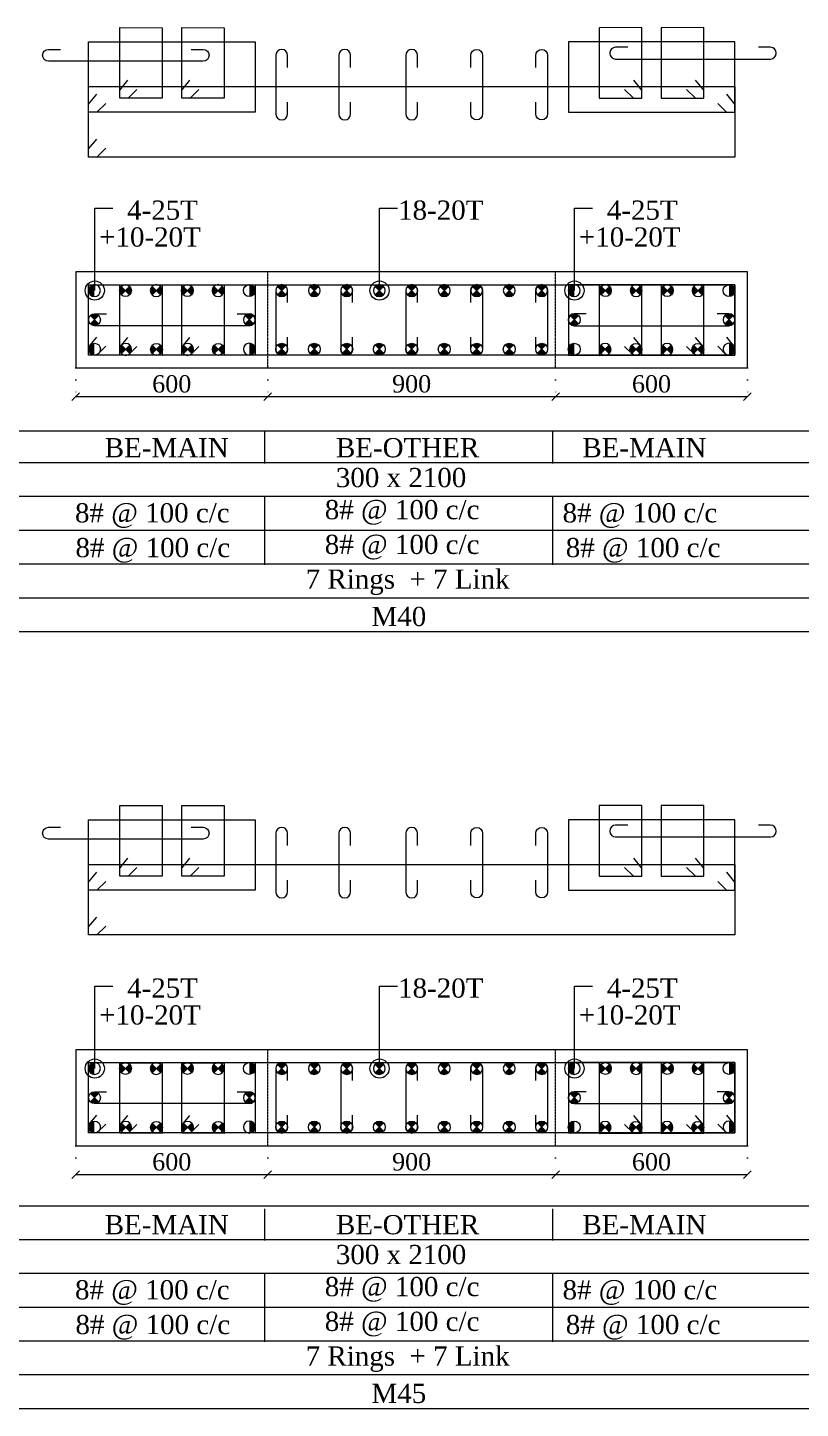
# Model space of a CAD drawing. Header units: millimetres. Extents: x 303 to 27724, y 300 to 68956.
# Drawn here: x 2561 to 4978, y 34963 to 39278 of the extents above; entities that cross this region are included whole.
import ezdxf

# ---------------------------------------------------------------- set-up
doc = ezdxf.new("R2010")
doc.units = ezdxf.units.MM
doc.linetypes.add('( Hidden )', pattern=[0.375, 0.25, -0.125])
doc.linetypes.add('DOT2', pattern=[0.125, 0, -0.125])
doc.layers.get('Defpoints').update_dxf_attribs({"lineweight": 0})
for name, color, linetype, lineweight in [('S-COL. STEEL DIA', 1, 'Continuous', 9), ('S-DIM FOOTING', 7, 'Continuous', 0), ('S-SECTION', 5, 'Continuous', 0), ('S-SECTION MARK', 7, 'Continuous', 0), ('S-SHEET', 7, 'Continuous', 0), ('S-STEEL', 1, 'Continuous', 9), ('S-STEEL-1', 1, 'Continuous', 0), ('S-STEEL-1 C.S.', 106, 'Continuous', 0), ('S-TEXT', 7, 'Continuous', 0)]:
    doc.layers.add(name, color=color, linetype=linetype, lineweight=lineweight)
doc.styles.add('AR', font='ARIALUNI.TTF', dxfattribs={"width": 0.8})
doc.styles.add('S-ROMANS', font='times.ttf')
doc.styles.add('TEXT', font='times.ttf')
doc.dimstyles.new('100', dxfattribs={"dimtxt": 180, "dimasz": 80, "dimexe": 0.18, "dimexo": 0.0625, "dimgap": 1, "dimtad": 1, "dimdec": 0, "dimzin": 0, "dimdsep": 46, "dimtxsty": 'AR', "dimblk": 'DOT', "dimcen": 0.09, "dimse1": 1, "dimse2": 1, "dimclrd": 50, "dimclrt": 256, "dimadec": 0, "dimazin": 0, "dimtfac": 1, "dimtdec": 0, "dimtix": 1, "dimtofl": 0, "dimtmove": 2, "dimatfit": 0, "dimfxl": 1, "dimtolj": 1, "dimtzin": 0, "dimlwd": -1, "dimarcsym": 0})
doc.dimstyles.new('SETU', dxfattribs={"dimtxt": 230, "dimasz": 0.2, "dimexe": 0.1, "dimexo": 0.1, "dimgap": 0.05, "dimtad": 1, "dimdec": 0, "dimzin": 0, "dimdsep": 46, "dimtxsty": 'TEXT', "dimblk": 'OBLIQUE', "dimcen": 0.09, "dimdle": 0.1, "dimclrd": 4, "dimclre": 256, "dimclrt": 256, "dimadec": 1, "dimazin": 0, "dimtfac": 1, "dimtdec": 0, "dimtix": 1, "dimtofl": 0, "dimtmove": 2, "dimatfit": 0, "dimfxl": 1, "dimtolj": 1, "dimtzin": 0, "dimlwd": -1, "dimlwe": -1, "dimarcsym": 1})

# ---------------------------------------------------------------- blocks, each defined once
blk = doc.blocks.new('_Oblique')
at = {"color": 0, "linetype": 'ByBlock', "lineweight": -2}
blk.add_line((-0.5, -0.5), (0.5, 0.5), dxfattribs=at)
blk = doc.blocks.new('*D1689')
at = {"layer": 'Defpoints', "color": 0}
for p in [(2711.9, 35783.8), (3311.9, 35783.8), (3311.9, 35694)]:
    blk.add_point(p, dxfattribs=at)
at = {"layer": 'S-DIM FOOTING', "linetype": 'DOT2', "ltscale": 300}
for p, q in [((2711.9, 35783.7), (2711.9, 35693.9)), ((3311.9, 35783.7), (3311.9, 35693.9))]:
    blk.add_line(p, q, dxfattribs=at)
at = {"layer": 'S-DIM FOOTING', "ltscale": 300}
blk.add_line((2711.8, 35694), (3312, 35694), dxfattribs=at)
at = {"layer": 'S-DIM FOOTING', "linetype": 'ByBlock', "xscale": 24, "yscale": 24, "zscale": 24, "rotation": 180}
blk.add_blockref('_Oblique', (2711.9, 35694), dxfattribs=at)
at = {"layer": 'S-DIM FOOTING', "linetype": 'ByBlock', "xscale": 24, "yscale": 24, "zscale": 24}
blk.add_blockref('_Oblique', (3311.9, 35694), dxfattribs=at)
at = {"layer": 'S-DIM FOOTING', "insert": (3011.9, 35733.4), "char_height": 54, "attachment_point": 5, "style": 'TEXT'}
blk.add_mtext('\\A1;600', dxfattribs=at)
blk = doc.blocks.new('*D1690')
at = {"layer": 'Defpoints', "color": 0}
for p in [(3311.9, 35783.8), (4211.9, 35783.8), (4211.9, 35694)]:
    blk.add_point(p, dxfattribs=at)
at = {"layer": 'S-DIM FOOTING', "linetype": 'DOT2', "ltscale": 300}
for p, q in [((3311.9, 35783.7), (3311.9, 35693.9)), ((4211.9, 35783.7), (4211.9, 35693.9))]:
    blk.add_line(p, q, dxfattribs=at)
at = {"layer": 'S-DIM FOOTING', "ltscale": 300}
blk.add_line((3311.8, 35694), (4212, 35694), dxfattribs=at)
at = {"layer": 'S-DIM FOOTING', "linetype": 'ByBlock', "xscale": 24, "yscale": 24, "zscale": 24, "rotation": 180}
blk.add_blockref('_Oblique', (3311.9, 35694), dxfattribs=at)
at = {"layer": 'S-DIM FOOTING', "linetype": 'ByBlock', "xscale": 24, "yscale": 24, "zscale": 24}
blk.add_blockref('_Oblique', (4211.9, 35694), dxfattribs=at)
at = {"layer": 'S-DIM FOOTING', "insert": (3761.9, 35733.5), "char_height": 54, "attachment_point": 5, "style": 'TEXT'}
blk.add_mtext('\\A1;900', dxfattribs=at)
blk = doc.blocks.new('*D1691')
at = {"layer": 'Defpoints', "color": 0}
for p in [(4211.9, 35783.8), (4811.9, 35783.8), (4811.9, 35694)]:
    blk.add_point(p, dxfattribs=at)
at = {"layer": 'S-DIM FOOTING', "linetype": 'DOT2', "ltscale": 300}
for p, q in [((4211.9, 35783.7), (4211.9, 35693.9)), ((4811.9, 35783.7), (4811.9, 35693.9))]:
    blk.add_line(p, q, dxfattribs=at)
at = {"layer": 'S-DIM FOOTING', "ltscale": 300}
blk.add_line((4211.8, 35694), (4812, 35694), dxfattribs=at)
at = {"layer": 'S-DIM FOOTING', "linetype": 'ByBlock', "xscale": 24, "yscale": 24, "zscale": 24, "rotation": 180}
blk.add_blockref('_Oblique', (4211.9, 35694), dxfattribs=at)
at = {"layer": 'S-DIM FOOTING', "linetype": 'ByBlock', "xscale": 24, "yscale": 24, "zscale": 24}
blk.add_blockref('_Oblique', (4811.9, 35694), dxfattribs=at)
at = {"layer": 'S-DIM FOOTING', "insert": (4511.9, 35733.4), "char_height": 54, "attachment_point": 5, "style": 'TEXT'}
blk.add_mtext('\\A1;600', dxfattribs=at)
blk = doc.blocks.new('*U17')
at = {"layer": 'S-COL. STEEL DIA'}
h = blk.add_hatch(color=256, dxfattribs=at)
h.dxf.hatch_style = 1
h.paths.add_polyline_path([(0, 18.5, 0.414214), (-18.5, 0, 0.414214), (0, -18.5)])
at = {"layer": 'S-COL. STEEL DIA', "lineweight": 5}
blk.add_circle((0, 0), 18.5, dxfattribs=at)
blk = doc.blocks.new('*U18')
at = {"layer": 'S-COL. STEEL DIA'}
h = blk.add_hatch(color=256, dxfattribs=at)
h.dxf.hatch_style = 1
h.paths.add_polyline_path([(0, 0), (0, -18.5, 0.198912), (13, -13)])
h.paths.add_polyline_path([(0, 0), (-13, -13, 0.198912), (0, -18.5)])
h.paths.add_polyline_path([(0, 18.5, 0.198912), (-13, 13), (0, 0)])
h.paths.add_polyline_path([(13, 13, 0.198912), (0, 18.5), (0, 0)])
at = {"layer": 'S-COL. STEEL DIA', "lineweight": 5}
for p, q in [((-13, 13), (13, -13)), ((13, 13), (-13, -13))]:
    blk.add_line(p, q, dxfattribs=at)
blk.add_circle((0, 0), 18.5, dxfattribs=at)
blk = doc.blocks.new('_Dot')
at = {"linetype": 'ByBlock', "lineweight": -2}
blk.add_line((-0.5, 0), (-1, 0), dxfattribs=at)
at = {"linetype": 'ByBlock', "const_width": 0.5}
blk.add_lwpolyline([(-0.25, 0, 1), (0.25, 0, 1)], format="xyb", close=True, dxfattribs=at)
blk = doc.blocks.new('*D1929')
at = {"layer": 'Defpoints', "color": 0}
for p in [(2711.9, 38215), (3311.9, 38215), (3311.9, 38125.2)]:
    blk.add_point(p, dxfattribs=at)
at = {"layer": 'S-DIM FOOTING', "linetype": 'DOT2', "ltscale": 300}
for p, q in [((2711.9, 38214.9), (2711.9, 38125.1)), ((3311.9, 38214.9), (3311.9, 38125.1))]:
    blk.add_line(p, q, dxfattribs=at)
at = {"layer": 'S-DIM FOOTING', "ltscale": 300}
blk.add_line((2711.8, 38125.2), (3312, 38125.2), dxfattribs=at)
at = {"layer": 'S-DIM FOOTING', "linetype": 'ByBlock', "xscale": 24, "yscale": 24, "zscale": 24, "rotation": 180}
blk.add_blockref('_Oblique', (2711.9, 38125.2), dxfattribs=at)
at = {"layer": 'S-DIM FOOTING', "linetype": 'ByBlock', "xscale": 24, "yscale": 24, "zscale": 24}
blk.add_blockref('_Oblique', (3311.9, 38125.2), dxfattribs=at)
at = {"layer": 'S-DIM FOOTING', "insert": (3011.9, 38164.6), "char_height": 54, "attachment_point": 5, "style": 'TEXT'}
blk.add_mtext('\\A1;600', dxfattribs=at)
blk = doc.blocks.new('*D1930')
at = {"layer": 'Defpoints', "color": 0}
for p in [(3311.9, 38215), (4211.9, 38215), (4211.9, 38125.2)]:
    blk.add_point(p, dxfattribs=at)
at = {"layer": 'S-DIM FOOTING', "linetype": 'DOT2', "ltscale": 300}
for p, q in [((3311.9, 38214.9), (3311.9, 38125.1)), ((4211.9, 38214.9), (4211.9, 38125.1))]:
    blk.add_line(p, q, dxfattribs=at)
at = {"layer": 'S-DIM FOOTING', "ltscale": 300}
blk.add_line((3311.8, 38125.2), (4212, 38125.2), dxfattribs=at)
at = {"layer": 'S-DIM FOOTING', "linetype": 'ByBlock', "xscale": 24, "yscale": 24, "zscale": 24, "rotation": 180}
blk.add_blockref('_Oblique', (3311.9, 38125.2), dxfattribs=at)
at = {"layer": 'S-DIM FOOTING', "linetype": 'ByBlock', "xscale": 24, "yscale": 24, "zscale": 24}
blk.add_blockref('_Oblique', (4211.9, 38125.2), dxfattribs=at)
at = {"layer": 'S-DIM FOOTING', "insert": (3761.9, 38164.7), "char_height": 54, "attachment_point": 5, "style": 'TEXT'}
blk.add_mtext('\\A1;900', dxfattribs=at)
blk = doc.blocks.new('*D1931')
at = {"layer": 'Defpoints', "color": 0}
for p in [(4211.9, 38215), (4811.9, 38215), (4811.9, 38125.2)]:
    blk.add_point(p, dxfattribs=at)
at = {"layer": 'S-DIM FOOTING', "linetype": 'DOT2', "ltscale": 300}
for p, q in [((4211.9, 38214.9), (4211.9, 38125.1)), ((4811.9, 38214.9), (4811.9, 38125.1))]:
    blk.add_line(p, q, dxfattribs=at)
at = {"layer": 'S-DIM FOOTING', "ltscale": 300}
blk.add_line((4211.8, 38125.2), (4812, 38125.2), dxfattribs=at)
at = {"layer": 'S-DIM FOOTING', "linetype": 'ByBlock', "xscale": 24, "yscale": 24, "zscale": 24, "rotation": 180}
blk.add_blockref('_Oblique', (4211.9, 38125.2), dxfattribs=at)
at = {"layer": 'S-DIM FOOTING', "linetype": 'ByBlock', "xscale": 24, "yscale": 24, "zscale": 24}
blk.add_blockref('_Oblique', (4811.9, 38125.2), dxfattribs=at)
at = {"layer": 'S-DIM FOOTING', "insert": (4511.9, 38164.6), "char_height": 54, "attachment_point": 5, "style": 'TEXT'}
blk.add_mtext('\\A1;600', dxfattribs=at)

msp = doc.modelspace()

# ---------------------------------------------------------------- linework, layer by layer
at = {"layer": 'S-SECTION'}
for points, elevation in [([(4811.9, 38215), (4811.9, 38515), (2711.9, 38515), (2711.9, 38215)], 7.9), ([(4811.9, 35783.8), (4811.9, 36083.8), (2711.9, 36083.8), (2711.9, 35783.8)], -0.3)]:
    msp.add_lwpolyline(points, close=True, dxfattribs=dict(at, elevation=elevation))
at = {"layer": 'S-SHEET'}
for p, q in [((303, 38018.4, 7), (27724.1, 38018.4, 7)), ((3302.2, 38015.3, -1.2), (3302.2, 37915.7, -1.2)), ((4202.2, 38015.3, -1.2), (4202.2, 37915.7, -1.2)), ((303, 37918.9, -1), (27724.1, 37918.9, -1)), ((303, 37813.6, -1), (27724.1, 37813.6, -1)), ((303, 37813.6, -1), (27724.1, 37813.6, -1)), ((3302.2, 37810.5, -1.2), (3302.2, 37599.2, -1.2)), ((4202.2, 37810.5, -1.2), (4202.2, 37599.2, -1.2)), ((303, 37707.9, -1), (27724.1, 37707.9, -1)), ((303, 37602.3, -1), (27724.1, 37602.3, -1)), ((303, 37496.8, -1), (27724.1, 37496.8, -1)), ((303, 35596, -1.3), (27724.1, 35596, -1.3)), ((3302.2, 35587.2, -1.2), (3302.2, 35487.7, -1.2)), ((4202.2, 35587.2, -1.2), (4202.2, 35487.7, -1.2)), ((303, 35490.8, -1), (27724.1, 35490.8, -1)), ((303, 35385.6, -1), (27724.1, 35385.6, -1)), ((303, 35385.6, -1), (27724.1, 35385.6, -1)), ((3302.2, 35382.5, -1.2), (3302.2, 35171.1, -1.2)), ((4202.2, 35382.5, -1.2), (4202.2, 35171.1, -1.2)), ((303, 35279.8, -1), (27724.1, 35279.8, -1)), ((303, 35174.3, -1), (27724.1, 35174.3, -1)), ((303, 35068.8, -1), (27724.1, 35068.8, -1))]:
    msp.add_line(p, q, dxfattribs=at)
at = {"layer": 'S-SHEET', "color": 0}
for p, q in [((303, 37391.3, -1), (27724.1, 37391.3, -1)), ((303, 34963.3, -1), (27724.1, 34963.3, -1))]:
    msp.add_line(p, q, dxfattribs=at)
at = {"layer": 'S-STEEL', "color": 3}
for points, elevation in [([(3072.5, 39210.5), (3110.2, 39210.5, -1), (3110.2, 39173.6), (2626.3, 39173.6, -1), (2626.3, 39210.5), (2663.6, 39210.5)], 7.2), ([(3374.3, 39153.9), (3374.3, 39191.6, 1), (3337.4, 39191.6), (3337.4, 39008.5, 1), (3374.3, 39008.5), (3374.3, 39045.7)], 7.6), ([(3571.1, 39153.9), (3571.1, 39191.6, 1), (3534.2, 39191.6), (3534.2, 39008.5, 1), (3571.1, 39008.5), (3571.1, 39045.7)], 7.6), ([(3780.7, 39153.9), (3780.7, 39191.6, 1), (3743.8, 39191.6), (3743.8, 39008.5, 1), (3780.7, 39008.5), (3780.7, 39045.7)], 7.6), ([(3947.1, 39153.9), (3947.1, 39191.6, -1), (3984, 39191.6), (3984, 39008.5, -1), (3947.1, 39008.5), (3947.1, 39045.7)], 7.6), ([(4150.3, 39153.9), (4150.3, 39191.6, -1), (4187.2, 39191.6), (4187.2, 39008.5, -1), (4150.3, 39008.5), (4150.3, 39045.7)], 7.6), ([(4437.6, 39217.1), (4399.8, 39217.1, 1), (4399.8, 39180.2), (4883.7, 39180.2, 1), (4883.7, 39217.1), (4846.5, 39217.1)], 7.6), ([(3374.3, 38418.9), (3374.3, 38456.6, 1), (3337.4, 38456.6), (3337.4, 38273.5, 1), (3374.3, 38273.5), (3374.3, 38310.7)], 7.6), ([(3577.5, 38418.9), (3577.5, 38456.6, 1), (3540.6, 38456.6), (3540.6, 38273.5, 1), (3577.5, 38273.5), (3577.5, 38310.7)], 7.6), ([(3780.7, 38418.9), (3780.7, 38456.6, 1), (3743.8, 38456.6), (3743.8, 38273.5, 1), (3780.7, 38273.5), (3780.7, 38310.7)], 7.6), ([(3947.1, 38418.9), (3947.1, 38456.6, -1), (3984, 38456.6), (3984, 38273.5, -1), (3947.1, 38273.5), (3947.1, 38310.7)], 7.6), ([(4150.3, 38418.9), (4150.3, 38456.6, -1), (4187.2, 38456.6), (4187.2, 38273.5, -1), (4150.3, 38273.5), (4150.3, 38310.7)], 7.6), ([(3216.5, 38383.8), (3254.2, 38383.8, -1), (3254.2, 38346.9), (2770.3, 38346.9, -1), (2770.3, 38383.8), (2807.6, 38383.8)], 7.6), ([(4308.1, 38383.8), (4270.4, 38383.8, 1), (4270.4, 38346.9), (4754.2, 38346.9, 1), (4754.2, 38383.8), (4717, 38383.8)], 7.6), ([(3072.5, 36779.3), (3110.2, 36779.3, -1), (3110.2, 36742.4), (2626.3, 36742.4, -1), (2626.3, 36779.3), (2663.6, 36779.3)], -1), ([(3374.3, 36722.7), (3374.3, 36760.4, 1), (3337.4, 36760.4), (3337.4, 36577.3, 1), (3374.3, 36577.3), (3374.3, 36614.5)], -0.7), ([(3571.1, 36722.7), (3571.1, 36760.4, 1), (3534.2, 36760.4), (3534.2, 36577.3, 1), (3571.1, 36577.3), (3571.1, 36614.5)], -0.7), ([(3780.7, 36722.7), (3780.7, 36760.4, 1), (3743.8, 36760.4), (3743.8, 36577.3, 1), (3780.7, 36577.3), (3780.7, 36614.5)], -0.7), ([(3947.1, 36722.7), (3947.1, 36760.4, -1), (3984, 36760.4), (3984, 36577.3, -1), (3947.1, 36577.3), (3947.1, 36614.5)], -0.7), ([(4150.3, 36722.7), (4150.3, 36760.4, -1), (4187.2, 36760.4), (4187.2, 36577.3, -1), (4150.3, 36577.3), (4150.3, 36614.5)], -0.7), ([(4437.6, 36785.9), (4399.8, 36785.9, 1), (4399.8, 36749), (4883.7, 36749, 1), (4883.7, 36785.9), (4846.5, 36785.9)], -0.7), ([(3374.3, 35987.7), (3374.3, 36025.4, 1), (3337.4, 36025.4), (3337.4, 35842.3, 1), (3374.3, 35842.3), (3374.3, 35879.5)], -0.7), ([(3577.5, 35987.7), (3577.5, 36025.4, 1), (3540.6, 36025.4), (3540.6, 35842.3, 1), (3577.5, 35842.3), (3577.5, 35879.5)], -0.7), ([(3780.7, 35987.7), (3780.7, 36025.4, 1), (3743.8, 36025.4), (3743.8, 35842.3, 1), (3780.7, 35842.3), (3780.7, 35879.5)], -0.7), ([(3947.1, 35987.7), (3947.1, 36025.4, -1), (3984, 36025.4), (3984, 35842.3, -1), (3947.1, 35842.3), (3947.1, 35879.5)], -0.7), ([(4150.3, 35987.7), (4150.3, 36025.4, -1), (4187.2, 36025.4), (4187.2, 35842.3, -1), (4150.3, 35842.3), (4150.3, 35879.5)], -0.7), ([(3216.5, 35952.6), (3254.2, 35952.6, -1), (3254.2, 35915.7), (2770.3, 35915.7, -1), (2770.3, 35952.6), (2807.6, 35952.6)], -0.7), ([(4308.1, 35952.6), (4270.4, 35952.6, 1), (4270.4, 35915.7), (4754.2, 35915.7, 1), (4754.2, 35952.6), (4717, 35952.6)], -0.7)]:
    msp.add_lwpolyline(points, format="xyb", dxfattribs=dict(at, elevation=elevation))
at = {"layer": 'S-STEEL', "color": 1}
for points, elevation in [([(2805.4, 38901.4), (2777.9, 38874), (2751.9, 38874), (2751.9, 39094), (4772.7, 39094), (4772.7, 38874), (2751.9, 38874), (2751.9, 38899.1), (2777.1, 38929.9)], 7.9), ([(2805.4, 38282.4), (2777.9, 38255), (2751.9, 38255), (2751.9, 38475), (4772.7, 38475), (4772.7, 38255), (2751.9, 38255), (2751.9, 38280.1), (2777.1, 38310.9)], 7.9), ([(2805.4, 36470.2), (2777.9, 36442.9), (2751.9, 36442.9), (2751.9, 36662.9), (4772.7, 36662.9), (4772.7, 36442.9), (2751.9, 36442.9), (2751.9, 36467.9), (2777.1, 36498.7)], -0.3), ([(2805.4, 35851.2), (2777.9, 35823.9), (2751.9, 35823.9), (2751.9, 36043.9), (4772.7, 36043.9), (4772.7, 35823.9), (2751.9, 35823.9), (2751.9, 35848.9), (2777.1, 35879.7)], -0.3)]:
    msp.add_lwpolyline(points, dxfattribs=dict(at, elevation=elevation))
at = {"layer": 'S-STEEL-1', "color": 41}
for points, elevation in [([(2903, 39085.2), (2875.5, 39057.8), (2849.4, 39057.8), (2849.5, 39278.4), (2982.2, 39278.1), (2982.2, 39057.6), (2849.4, 39057.8), (2849.4, 39082.9), (2874.6, 39113.7)], 7.6), ([(3096.6, 39085.2), (3069, 39057.8), (3043, 39057.8), (3043, 39278.4), (3175.8, 39278.1), (3175.8, 39057.6), (3043, 39057.8), (3043, 39082.9), (3068.2, 39113.7)], 7.6), ([(4428, 39085.2), (4455.6, 39057.8), (4481.6, 39057.8), (4481.6, 39278.4), (4348.8, 39278.1), (4348.8, 39057.6), (4481.6, 39057.8), (4481.6, 39082.9), (4456.4, 39113.7)], 7.6), ([(4621.6, 39085.2), (4649.1, 39057.8), (4675.1, 39057.8), (4675.1, 39278.4), (4542.4, 39278.1), (4542.4, 39057.6), (4675.1, 39057.8), (4675.1, 39082.9), (4649.9, 39113.7)], 7.6), ([(2903, 38281.6), (2875.5, 38254.3), (2849.4, 38254.3), (2849.5, 38474.8), (2982.2, 38474.5), (2982.2, 38254), (2849.4, 38254.3), (2849.4, 38279.3), (2874.6, 38310.1)], 7.6), ([(3096.6, 38281.6), (3069, 38254.3), (3043, 38254.3), (3043, 38474.8), (3175.8, 38474.5), (3175.8, 38254), (3043, 38254.3), (3043, 38279.3), (3068.2, 38310.1)], 7.6), ([(4428, 38281.6), (4455.6, 38254.3), (4481.6, 38254.3), (4481.6, 38474.8), (4348.8, 38474.5), (4348.8, 38254), (4481.6, 38254.3), (4481.6, 38279.3), (4456.4, 38310.1)], 7.6), ([(4621.6, 38281.6), (4649.1, 38254.3), (4675.1, 38254.3), (4675.1, 38474.8), (4542.4, 38474.5), (4542.4, 38254), (4675.1, 38254.3), (4675.1, 38279.3), (4649.9, 38310.1)], 7.6), ([(2903, 36654), (2875.5, 36626.7), (2849.4, 36626.7), (2849.5, 36847.2), (2982.2, 36846.9), (2982.2, 36626.4), (2849.4, 36626.7), (2849.4, 36651.7), (2874.6, 36682.5)], -0.7), ([(3096.6, 36654), (3069, 36626.7), (3043, 36626.7), (3043, 36847.2), (3175.8, 36846.9), (3175.8, 36626.4), (3043, 36626.7), (3043, 36651.7), (3068.2, 36682.5)], -0.7), ([(4428, 36654), (4455.6, 36626.7), (4481.6, 36626.7), (4481.6, 36847.2), (4348.8, 36846.9), (4348.8, 36626.4), (4481.6, 36626.7), (4481.6, 36651.7), (4456.4, 36682.5)], -0.7), ([(4621.6, 36654), (4649.1, 36626.7), (4675.1, 36626.7), (4675.1, 36847.2), (4542.4, 36846.9), (4542.4, 36626.4), (4675.1, 36626.7), (4675.1, 36651.7), (4649.9, 36682.5)], -0.7), ([(2903, 35850.4), (2875.5, 35823.1), (2849.4, 35823.1), (2849.5, 36043.6), (2982.2, 36043.3), (2982.2, 35822.8), (2849.4, 35823.1), (2849.4, 35848.1), (2874.6, 35879)], -0.7), ([(3096.6, 35850.4), (3069, 35823.1), (3043, 35823.1), (3043, 36043.6), (3175.8, 36043.3), (3175.8, 35822.8), (3043, 35823.1), (3043, 35848.1), (3068.2, 35879)], -0.7), ([(4428, 35850.4), (4455.6, 35823.1), (4481.6, 35823.1), (4481.6, 36043.6), (4348.8, 36043.3), (4348.8, 35822.8), (4481.6, 35823.1), (4481.6, 35848.1), (4456.4, 35879)], -0.7), ([(4621.6, 35850.4), (4649.1, 35823.1), (4675.1, 35823.1), (4675.1, 36043.6), (4542.4, 36043.3), (4542.4, 35822.8), (4675.1, 35823.1), (4675.1, 35848.1), (4649.9, 35879)], -0.7)]:
    msp.add_lwpolyline(points, dxfattribs=dict(at, elevation=elevation))
at = {"layer": 'S-STEEL-1', "color": 6}
for points, elevation in [([(2805.4, 39041.5), (2777.9, 39014.1), (2751.9, 39014.1), (2751.9, 39234.1), (3272.7, 39234.1), (3272.7, 39014.1), (2751.9, 39014.1), (2751.9, 39039.2), (2777.1, 39070)], 7.6), ([(4719.1, 39041.5), (4746.7, 39014.1), (4772.7, 39014.1), (4772.7, 39234.1), (4251.9, 39234.1), (4251.9, 39014.1), (4772.7, 39014.1), (4772.7, 39039.2), (4747.5, 39070)], 7.6), ([(2805.4, 38282.4), (2777.9, 38255), (2751.9, 38255), (2751.9, 38475), (3272.7, 38475), (3272.7, 38255), (2751.9, 38255), (2751.9, 38280.1), (2777.1, 38310.9)], 7.6), ([(4719.1, 38282.4), (4746.7, 38255), (4772.7, 38255), (4772.7, 38475), (4251.9, 38475), (4251.9, 38255), (4772.7, 38255), (4772.7, 38280.1), (4747.5, 38310.9)], 7.6), ([(2805.4, 36610.3), (2777.9, 36582.9), (2751.9, 36582.9), (2751.9, 36802.9), (3272.7, 36802.9), (3272.7, 36582.9), (2751.9, 36582.9), (2751.9, 36608), (2777.1, 36638.8)], -0.7), ([(4719.1, 36610.3), (4746.7, 36582.9), (4772.7, 36582.9), (4772.7, 36802.9), (4251.9, 36802.9), (4251.9, 36582.9), (4772.7, 36582.9), (4772.7, 36608), (4747.5, 36638.8)], -0.7), ([(2805.4, 35851.2), (2777.9, 35823.9), (2751.9, 35823.9), (2751.9, 36043.9), (3272.7, 36043.9), (3272.7, 35823.9), (2751.9, 35823.9), (2751.9, 35848.9), (2777.1, 35879.7)], -0.7), ([(4719.1, 35851.2), (4746.7, 35823.9), (4772.7, 35823.9), (4772.7, 36043.9), (4251.9, 36043.9), (4251.9, 35823.9), (4772.7, 35823.9), (4772.7, 35848.9), (4747.5, 35879.7)], -0.7)]:
    msp.add_lwpolyline(points, dxfattribs=dict(at, elevation=elevation))
at = {"layer": 'S-STEEL-1 C.S.', "color": 8, "linetype": '( Hidden )'}
for p, q in [((3311.9, 38215, 7.9), (3311.9, 38515, 7.9)), ((4211.9, 38215, 7.6), (4211.9, 38515, 7.6)), ((3311.9, 35783.8, -0.3), (3311.9, 36083.8, -0.3)), ((4211.9, 35783.8, -0.7), (4211.9, 36083.8, -0.7))]:
    msp.add_line(p, q, dxfattribs=at)

# ---------------------------------------------------------------- block references
at = {"layer": 'S-COL. STEEL DIA', "xscale": -1}
for name, p, rotation in [('*U17', (2770.3, 38456.6, 7.6), 180), ('*U18', (2963.3, 38456.6, 7.6), 90.19403361430271), ('*U18', (3156.8, 38456.6, 7.6), 90.19403361430271), ('*U18', (3355.8, 38456.6, 7.6), 180), ('*U18', (3457.5, 38456.6, 7.6), 180), ('*U18', (3559.1, 38456.6, 7.6), 180), ('*U18', (3660.7, 38456.6, 7.6), 180), ('*U18', (3762.3, 38456.6, 7.6), 180), ('*U18', (3863.9, 38456.6, 7.6), 180), ('*U18', (3965.5, 38456.6, 7.6), 180), ('*U18', (4067.1, 38456.6, 7.6), 180), ('*U18', (4168.7, 38456.6, 7.6), 180), ('*U17', (4270.3, 38456.6, 7.6), 180), ('*U18', (4463.9, 38456.6, 7.6), 89.80596638569695), ('*U18', (4657.5, 38456.6, 7.6), 89.80596638569695), ('*U18', (2867.9, 38272.7, 7.6), 270.1940336143028), ('*U18', (3061.5, 38272.7, 7.6), 270.1940336143028), ('*U18', (4367, 38272.7, 7.6), 269.8059663856972), ('*U18', (4560.5, 38272.7, 7.6), 269.8059663856972), ('*U17', (2770.3, 36025.4, -0.7), 180), ('*U18', (2963.3, 36025.4, -0.7), 90.19403361430274), ('*U18', (3156.8, 36025.4, -0.7), 90.19403361430274), ('*U18', (3355.8, 36025.4, -0.7), 180), ('*U18', (3457.5, 36025.4, -0.7), 180), ('*U18', (3559.1, 36025.4, -0.7), 180), ('*U18', (3660.7, 36025.4, -0.7), 180), ('*U18', (3762.3, 36025.4, -0.7), 180), ('*U18', (3863.9, 36025.4, -0.7), 180), ('*U18', (3965.5, 36025.4, -0.7), 180), ('*U18', (4067.1, 36025.4, -0.7), 180), ('*U18', (4168.7, 36025.4, -0.7), 180), ('*U17', (4270.3, 36025.4, -0.7), 180), ('*U18', (4463.9, 36025.4, -0.7), 89.80596638569695), ('*U18', (4657.5, 36025.4, -0.7), 89.80596638569695), ('*U18', (2867.9, 35841.5, -0.7), 270.1940336143028), ('*U18', (3061.5, 35841.5, -0.7), 270.1940336143028), ('*U18', (4367, 35841.5, -0.7), 269.8059663856972), ('*U18', (4560.5, 35841.5, -0.7), 269.8059663856972)]:
    msp.add_blockref(name, p, dxfattribs=dict(at, rotation=rotation))
at = {"layer": 'S-COL. STEEL DIA'}
for name, p, rotation in [('*U18', (2867.1, 38456.6, 7.6), 270.194033614303), ('*U18', (3060.7, 38456.6, 7.6), 270.194033614303), ('*U17', (3254.2, 38456.6, 7.6), 180), ('*U18', (4367.8, 38456.6, 7.6), 269.8059663856972), ('*U18', (4561.3, 38456.6, 7.6), 269.8059663856972), ('*U17', (4754.2, 38456.6, 7.6), 180), ('*U18', (2964.1, 38272.7, 7.6), 90.19403361430281), ('*U18', (3157.6, 38272.7, 7.6), 90.19403361430281), ('*U18', (4463.1, 38272.7, 7.6), 89.80596638569716), ('*U18', (4656.7, 38272.7, 7.6), 89.80596638569716), ('*U18', (2867.1, 36025.4, -0.7), 270.194033614303), ('*U18', (3060.7, 36025.4, -0.7), 270.194033614303), ('*U17', (3254.2, 36025.4, -0.7), 180), ('*U18', (4367.8, 36025.4, -0.7), 269.8059663856972), ('*U18', (4561.3, 36025.4, -0.7), 269.8059663856972), ('*U17', (4754.2, 36025.4, -0.7), 180), ('*U18', (2964.1, 35841.5, -0.7), 90.19403361430281), ('*U18', (3157.6, 35841.5, -0.7), 90.19403361430281), ('*U18', (4463.1, 35841.5, -0.7), 89.80596638569716), ('*U18', (4656.7, 35841.5, -0.7), 89.80596638569716)]:
    msp.add_blockref(name, p, dxfattribs=dict(at, rotation=rotation))
for name, p in [('*U18', (2770.3, 38365.3, 7.6)), ('*U18', (4270.4, 38365.3, 7.6)), ('*U17', (2770.3, 38273.5, 7.6)), ('*U18', (3355.8, 38273.5, 7.6)), ('*U18', (3457.5, 38273.5, 7.6)), ('*U18', (3559.1, 38273.5, 7.6)), ('*U18', (3660.7, 38273.5, 7.6)), ('*U18', (3762.3, 38273.5, 7.6)), ('*U18', (3863.9, 38273.5, 7.6)), ('*U18', (3965.5, 38273.5, 7.6)), ('*U18', (4067.1, 38273.5, 7.6)), ('*U18', (4168.7, 38273.5, 7.6)), ('*U17', (4270.3, 38273.5, 7.6)), ('*U18', (2770.3, 35934.1, -0.7)), ('*U18', (4270.4, 35934.1, -0.7)), ('*U17', (2770.3, 35842.3, -0.7)), ('*U18', (3355.8, 35842.3, -0.7)), ('*U18', (3457.5, 35842.3, -0.7)), ('*U18', (3559.1, 35842.3, -0.7)), ('*U18', (3660.7, 35842.3, -0.7)), ('*U18', (3762.3, 35842.3, -0.7)), ('*U18', (3863.9, 35842.3, -0.7)), ('*U18', (3965.5, 35842.3, -0.7)), ('*U18', (4067.1, 35842.3, -0.7)), ('*U18', (4168.7, 35842.3, -0.7)), ('*U17', (4270.3, 35842.3, -0.7))]:
    msp.add_blockref(name, p, dxfattribs=at)
at = {"layer": 'S-COL. STEEL DIA', "xscale": -1}
for name, p in [('*U18', (3254.2, 38365.3, 7.6)), ('*U18', (4754.2, 38365.3, 7.6)), ('*U17', (3254.2, 38273.5, 7.6)), ('*U17', (4754.2, 38273.5, 7.6)), ('*U18', (3254.2, 35934.1, -0.7)), ('*U18', (4754.2, 35934.1, -0.7)), ('*U17', (3254.2, 35842.3, -0.7)), ('*U17', (4754.2, 35842.3, -0.7))]:
    msp.add_blockref(name, p, dxfattribs=at)

# ---------------------------------------------------------------- texts
at = {"layer": 'S-TEXT', "color": 7, "style": 'TEXT'}
for s, p in [('4-25T', (2872.3, 38678, 7.6)), ('18-20T', (3719.5, 38678, 7.6)), ('4-25T', (4372.3, 38678, 7.6)), ('+10-20T', (2784.8, 38594, 7.6)), ('+10-20T', (4284.9, 38594, 7.6)), ('4-25T', (2872.3, 36246.8, -0.7)), ('18-20T', (3719.5, 36246.8, -0.7)), ('4-25T', (4372.3, 36246.8, -0.7)), ('+10-20T', (2784.8, 36162.8, -0.7)), ('+10-20T', (4284.9, 36162.8, -0.7))]:
    msp.add_text(s, height=60, dxfattribs=at).set_placement(p)
at = {"layer": 'S-TEXT', "style": 'S-ROMANS'}
for s, p in [('BE-MAIN ', (2802.3, 37935.5, -1.2)), ('BE-OTHER', (3525.3, 37935.5, -1.2)), ('BE-MAIN ', (4295.8, 37935.5, -1.2)), ('300 x 2100', (3525, 37842.3, -1.2)), ('8# @ 100 c/c', (3490.3, 37742, -1.2)), ('8# @ 100 c/c', (2709.3, 37732, -1.2)), ('8# @ 100 c/c', (4233.8, 37732, -1.2)), ('8# @ 100 c/c', (2710.8, 37623.4, -1.2)), ('8# @ 100 c/c', (3490.3, 37633.4, -1.2)), ('8# @ 100 c/c', (4243.8, 37623.4, -1.2)), ('7 Rings  + 7 Link', (3430.5, 37524.9, -1.2)), ('M40', (3636.4, 37408.2, -1.2)), ('BE-MAIN ', (2802.3, 35507.4, -1.2)), ('BE-OTHER', (3525.3, 35507.4, -1.2)), ('BE-MAIN ', (4295.8, 35507.4, -1.2)), ('300 x 2100', (3525, 35414.2, -1.2)), ('8# @ 100 c/c', (2709.3, 35303.9, -1.2)), ('8# @ 100 c/c', (3490.3, 35313.9, -1.2)), ('8# @ 100 c/c', (4233.8, 35303.9, -1.2)), ('8# @ 100 c/c', (2710.8, 35195.3, -1.2)), ('8# @ 100 c/c', (3490.3, 35205.3, -1.2)), ('8# @ 100 c/c', (4243.8, 35195.3, -1.2)), ('7 Rings  + 7 Link', (3430.5, 35096.9, -1.2)), ('M45', (3636.4, 34980.1, -1.2))]:
    msp.add_text(s, height=60, dxfattribs=at).set_placement(p)

# ---------------------------------------------------------------- dimensions: what is measured, and where the dimension line sits
at = {"layer": 'S-DIM FOOTING', "ltscale": 300}
for base, p1, p2, picture, middle in [((3311.9, 38125.2, 7.6), (2711.9, 38215, 7.9), (3311.9, 38215, 7.9), '*D1929', (3011.9, 38164.6, 7.6)), ((4211.9, 38125.2, 7.6), (3311.9, 38215, 7.9), (4211.9, 38215, 7.6), '*D1930', (3761.9, 38164.7, 7.6)), ((4811.9, 38125.2, 7.2), (4211.9, 38215, 7.6), (4811.9, 38215, 7.9), '*D1931', (4511.9, 38164.6, 7.2)), ((3311.9, 35694, -0.7), (2711.9, 35783.8, -0.3), (3311.9, 35783.8, -0.3), '*D1689', (3011.9, 35733.4, -0.7)), ((4211.9, 35694, -0.7), (3311.9, 35783.8, -0.3), (4211.9, 35783.8, -0.7), '*D1690', (3761.9, 35733.5, -0.7)), ((4811.9, 35694, -1), (4211.9, 35783.8, -0.7), (4811.9, 35783.8, -0.3), '*D1691', (4511.9, 35733.4, -1))]:
    dim = msp.add_linear_dim(base=base, p1=p1, p2=p2, angle=180, dimstyle='SETU', override={"dimscale": 1.2, "dimtxt": 45, "dimasz": 20, "dimgap": 10, "dimblk1": 'Oblique', "dimblk2": 'Oblique', "dimsah": 1, "dimclrd": 256, "dimarcsym": 1}, dxfattribs=at)
    dim.commit()
    dim.dimension.update_dxf_attribs({"geometry": picture, "text_midpoint": middle})

# ---------------------------------------------------------------- leaders
at = {"layer": 'S-SECTION MARK'}
for points in [[(2771.1, 38456.6, 7.9), (2771.1, 38713.8, 7.9), (2827.6, 38713.8, 7.9)], [(3661.5, 38456.6, 7.9), (3661.5, 38713.8, 7.9), (3717.9, 38713.8, 7.9)], [(4271.1, 38456.6, 7.9), (4271.1, 38713.8, 7.9), (4327.6, 38713.8, 7.9)], [(2771.1, 36025.4, -0.3), (2771.1, 36282.6, -0.3), (2827.6, 36282.6, -0.3)], [(3661.5, 36025.4, -0.3), (3661.5, 36282.6, -0.3), (3717.9, 36282.6, -0.3)], [(4271.1, 36025.4, -0.3), (4271.1, 36282.6, -0.3), (4327.6, 36282.6, -0.3)]]:
    msp.add_leader(points, dimstyle='100', override={"dimasz": 60, "dimtad": 0, "dimclrd": 256, "dimldrblk": 'DotBlank', "dimfxl": 50, "dimfxlon": 1, "dimarcsym": 1}, dxfattribs=at)

doc.saveas('drawing.dxf')
